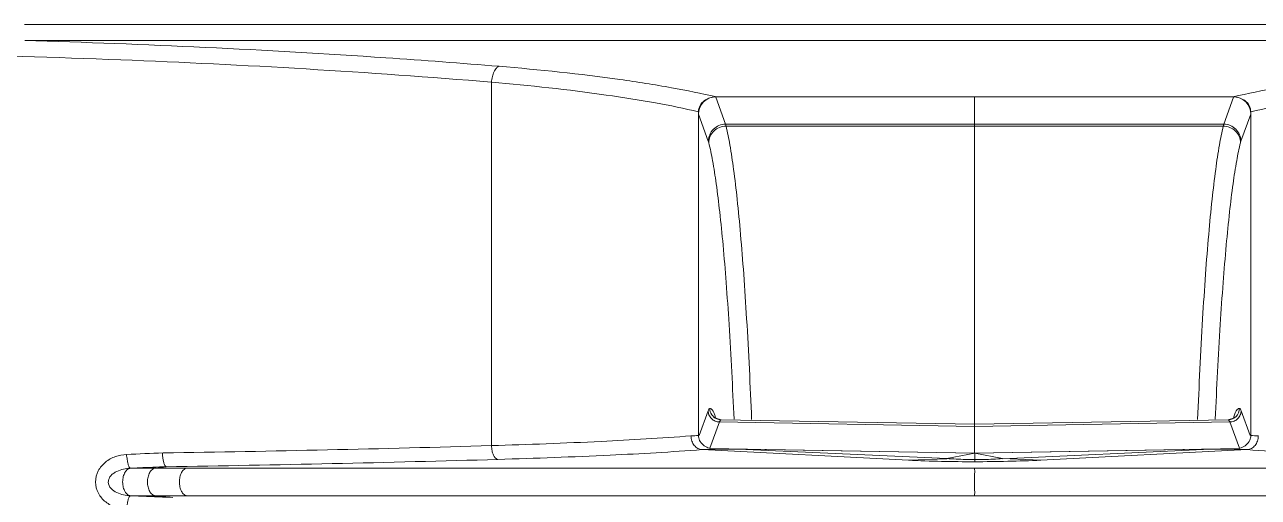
# Model space of a CAD drawing. Header units: millimetres. Extents: x 0 to 2524, y 0 to 1785.
# Drawn here: x 537.8 to 591.4, y 1289.3 to 1309.9 of the extents above; entities that cross this region are included whole.
import ezdxf

# ---------------------------------------------------------------- set-up
doc = ezdxf.new("R2010")
doc.units = ezdxf.units.MM
doc.header["$LTSCALE"] = 0.1
doc.layers.get('0').update_dxf_attribs({"lineweight": 13})

msp = doc.modelspace()

# ---------------------------------------------------------------- linework, layer by layer
for p, q in [((537.773, 1309.86), (620.356, 1309.86)), ((620.354, 1309.169), (537.775, 1309.169)), ((558.064, 1307.356), (558.064, 1291.548)), ((567.807, 1306.717), (590.321, 1306.718)), ((567.808, 1306.713), (567.807, 1306.717)), ((568.237, 1305.531), (567.81, 1306.708)), ((590.292, 1306.718), (567.838, 1306.718)), ((579.064, 1305.067), (579.064, 1306.717)), ((589.891, 1305.531), (590.318, 1306.708)), ((590.32, 1306.713), (590.321, 1306.718)), ((567.064, 1306.072), (567.064, 1291.989)), ((567.064, 1291.923), (567.064, 1305.964)), ((567.064, 1305.964), (567.489, 1304.793)), ((591.064, 1305.964), (590.639, 1304.793)), ((591.065, 1291.924), (591.064, 1305.964)), ((591.065, 1291.989), (591.065, 1306.072)), ((568.237, 1305.531), (589.891, 1305.531)), ((568.257, 1305.45), (589.87, 1305.451)), ((579.064, 1292.477), (579.064, 1305.067)), ((567.481, 1293.069), (567.085, 1291.982)), ((590.647, 1293.069), (591.043, 1291.982)), ((567.557, 1291.44), (567.971, 1292.577)), ((567.971, 1292.577), (579.064, 1292.383)), ((568.044, 1292.669), (568.047, 1292.669)), ((579.064, 1292.477), (568.044, 1292.669)), ((568.052, 1292.669), (568.047, 1292.669)), ((579.064, 1292.477), (568.047, 1292.669)), ((590.081, 1292.669), (579.064, 1292.477)), ((579.064, 1292.477), (590.084, 1292.669)), ((590.157, 1292.577), (579.064, 1292.383)), ((579.064, 1292.383), (579.064, 1292.477)), ((579.064, 1291.217), (579.064, 1292.383)), ((590.309, 1292.744), (590.081, 1292.669)), ((590.084, 1292.669), (590.081, 1292.669)), ((590.571, 1291.439), (590.157, 1292.577)), ((576.187, 1290.91), (567.219, 1291.374)), ((579.064, 1291.217), (567.55, 1291.421)), ((569.12, 1291.388), (567.765, 1291.392)), ((579.065, 1291.218), (569.12, 1291.388)), ((577.853, 1290.986), (569.12, 1291.383)), ((577.853, 1290.986), (579.065, 1291.218)), ((579.064, 1291.217), (590.578, 1291.422)), ((589.009, 1291.388), (579.065, 1291.218)), ((579.065, 1291.218), (579.065, 1290.943)), ((580.276, 1290.986), (579.065, 1291.218)), ((580.277, 1290.973), (589.009, 1291.384)), ((581.942, 1290.91), (590.91, 1291.374)), ((589.009, 1291.384), (590.364, 1291.4)), ((543.449, 1290.567), (543.93, 1290.632)), ((577.852, 1290.973), (576.187, 1290.91)), ((579.065, 1290.939), (579.065, 1290.848)), ((580.276, 1290.986), (581.942, 1290.91)), ((542.372, 1290.567), (543.449, 1290.567)), ((579.065, 1290.567), (544.823, 1290.567)), ((613.306, 1290.567), (579.065, 1290.567)), ((542.376, 1289.369), (543.449, 1289.369)), ((544.218, 1289.299), (543.449, 1289.368)), ((544.823, 1289.369), (579.065, 1289.369)), ((579.065, 1289.369), (613.306, 1289.369))]:
    msp.add_line(p, q)
for points in [[(568.047, 1292.669), (567.818, 1292.745), (567.763, 1292.797)], [(590.339, 1292.742), (590.365, 1292.798), (590.309, 1292.744)]]:
    msp.add_lwpolyline(points)
for centre, radius, start, end in [((568.054, 1293.169), 0.5, 180.002, 246.6026), ((565.626, 1292.084), 2.29, 18.4592, 19.3726), ((590.075, 1293.168), 0.499, 271.0236, 315.5722), ((592.721, 1292.011), 2.521, 161.5243, 161.9153), ((590.074, 1293.169), 0.501, 315.5699, 359.9866), ((561.256, 1410.21), 118.364, 272.65336, 272.81259), ((596.872, 1410.187), 118.341, 267.1872, 267.34713), ((528.36, 2305.935), 1014.822, 270.871433, 271.677308), ((561, 1427.69), 136.458, 272.61213, 272.84192), ((596.383, 1411.909), 120.659, 267.14038, 267.40025), ((527.144, 2378.42), 1087.919, 270.884096, 271.643475), ((578.977, 1353.995), 63.147, 267.46749, 270.07898), ((578.741, 1373.168), 82.32, 270.22523, 272.2284), ((544.361, 1877.585), 587.018, 269.910953, 270.045083), ((544.361, 702.712), 586.657, 89.954876, 90.089088)]:
    msp.add_arc(centre, radius, start, end)
for centre, major_axis, start_param, end_param in [((567.815, 1305.955), (-0.26, 0.718), -0.342487, 1.216997), ((590.313, 1305.956), (0.26, 0.718), 5.066189, 6.625673)]:
    msp.add_ellipse(centre, major_axis=major_axis, ratio=0.982516, start_param=start_param, end_param=end_param)
for points, knots in [([(558.394, 1308.048), (556.752, 1308.184), (549.888, 1308.699), (543.009, 1309.018), (537.775, 1309.169)], [0, 0, 0, 0, 0.239359, 1, 1, 1, 1]), ([(524.797, 1308.662), (530.515, 1308.662), (541.616, 1308.453), (552.701, 1307.805), (558.064, 1307.356)], [0, 0, 0, 0, 0.515123, 1, 1, 1, 1]), ([(558.394, 1308.048), (558.349, 1308.035), (558.258, 1307.965), (558.162, 1307.806), (558.093, 1307.596), (558.07, 1307.438), (558.064, 1307.356)], [0, 0, 0, 0, 0.174969, 0.407218, 0.690468, 1, 1, 1, 1]), ([(567.838, 1306.718), (567.193, 1306.868), (565.801, 1307.147), (562.658, 1307.64), (560.15, 1307.902), (558.394, 1308.048)], [0, 0, 0, 0, 0.207932, 0.446152, 1, 1, 1, 1]), ([(590.292, 1306.718), (590.936, 1306.868), (592.328, 1307.147), (595.471, 1307.64), (597.979, 1307.902), (599.735, 1308.048)], [0, 0, 0, 0, 0.207938, 0.446113, 1, 1, 1, 1]), ([(558.064, 1307.356), (559.73, 1307.214), (562.114, 1306.959), (565.109, 1306.484), (566.444, 1306.216), (567.064, 1306.072)], [0, 0, 0, 0, 0.551239, 0.790053, 1, 1, 1, 1]), ([(591.065, 1306.072), (591.685, 1306.216), (593.019, 1306.484), (596.015, 1306.959), (598.399, 1307.214), (600.065, 1307.356)], [0, 0, 0, 0, 0.209944, 0.448756, 1, 1, 1, 1]), ([(567.837, 1306.718), (567.744, 1306.718), (567.557, 1306.692), (567.302, 1306.567), (567.111, 1306.353), (567.064, 1306.164), (567.064, 1306.072)], [0, 0, 0, 0, 0.250311, 0.500628, 0.750548, 1, 1, 1, 1]), ([(590.292, 1306.718), (590.385, 1306.718), (590.571, 1306.691), (590.827, 1306.567), (591.017, 1306.352), (591.065, 1306.164), (591.065, 1306.072)], [0, 0, 0, 0, 0.250389, 0.500844, 0.750526, 1, 1, 1, 1]), ([(567.489, 1304.793), (567.49, 1304.888), (567.531, 1305.082), (567.698, 1305.326), (567.945, 1305.49), (568.14, 1305.53), (568.237, 1305.531)], [0, 0, 0, 0, 0.248105, 0.497815, 0.748798, 1, 1, 1, 1]), ([(567.509, 1304.724), (567.511, 1304.817), (567.553, 1305.008), (567.72, 1305.247), (567.967, 1305.408), (568.161, 1305.448), (568.257, 1305.45)], [0, 0, 0, 0, 0.246063, 0.495166, 0.74708, 1, 1, 1, 1]), ([(568.257, 1305.45), (568.256, 1305.458), (568.25, 1305.485), (568.243, 1305.512), (568.237, 1305.531)], [0, 0, 0, 0, 0.280731, 1, 1, 1, 1]), ([(568.257, 1305.45), (568.324, 1305.179), (568.446, 1304.552), (568.604, 1303.488), (568.756, 1302.19), (568.901, 1300.668), (569.036, 1298.937), (569.211, 1296.253), (569.312, 1294.146), (569.371, 1292.684)], [0, 0, 0, 0, 0.06532, 0.149353, 0.251493, 0.370953, 0.506745, 0.657729, 1, 1, 1, 1]), ([(589.87, 1305.451), (589.804, 1305.179), (589.682, 1304.552), (589.524, 1303.488), (589.372, 1302.19), (589.227, 1300.669), (589.091, 1298.937), (588.917, 1296.253), (588.816, 1294.146), (588.757, 1292.684)], [0, 0, 0, 0, 0.06532, 0.149353, 0.251493, 0.370954, 0.506746, 0.657729, 1, 1, 1, 1]), ([(589.87, 1305.451), (589.872, 1305.458), (589.878, 1305.485), (589.885, 1305.512), (589.891, 1305.531)], [0, 0, 0, 0, 0.28073, 1, 1, 1, 1]), ([(590.619, 1304.724), (590.617, 1304.818), (590.575, 1305.008), (590.407, 1305.247), (590.161, 1305.409), (589.967, 1305.449), (589.87, 1305.45)], [0, 0, 0, 0, 0.246063, 0.495166, 0.747081, 1, 1, 1, 1]), ([(590.639, 1304.793), (590.638, 1304.889), (590.597, 1305.082), (590.43, 1305.326), (590.183, 1305.49), (589.988, 1305.53), (589.891, 1305.531)], [0, 0, 0, 0, 0.248105, 0.497815, 0.748798, 1, 1, 1, 1]), ([(567.489, 1304.793), (567.49, 1304.788), (567.498, 1304.765), (567.504, 1304.742), (567.509, 1304.724)], [0, 0, 0, 0, 0.220108, 1, 1, 1, 1]), ([(567.509, 1304.724), (567.573, 1304.467), (567.693, 1303.873), (567.848, 1302.867), (567.997, 1301.643), (568.139, 1300.21), (568.273, 1298.58), (568.445, 1296.053), (568.546, 1294.07), (568.605, 1292.693)], [0, 0, 0, 0, 0.065828, 0.150102, 0.252333, 0.371735, 0.50736, 0.658122, 1, 1, 1, 1]), ([(590.619, 1304.724), (590.554, 1304.467), (590.435, 1303.873), (590.28, 1302.868), (590.131, 1301.644), (589.989, 1300.211), (589.855, 1298.58), (589.683, 1296.054), (589.582, 1294.07), (589.523, 1292.693)], [0, 0, 0, 0, 0.065829, 0.150103, 0.252334, 0.371736, 0.507361, 0.658122, 1, 1, 1, 1]), ([(590.639, 1304.793), (590.637, 1304.788), (590.63, 1304.766), (590.623, 1304.742), (590.619, 1304.724)], [0, 0, 0, 0, 0.220109, 1, 1, 1, 1]), ([(567.554, 1293.169), (567.539, 1293.168), (567.517, 1293.146), (567.497, 1293.11), (567.486, 1293.084), (567.481, 1293.069)], [0, 0, 0, 0, 0.348903, 0.63167, 1, 1, 1, 1]), ([(567.481, 1293.069), (567.482, 1293.008), (567.508, 1292.881), (567.617, 1292.716), (567.782, 1292.606), (567.91, 1292.578), (567.971, 1292.577)], [0, 0, 0, 0, 0.239035, 0.49841, 0.758818, 1, 1, 1, 1]), ([(567.554, 1293.169), (567.601, 1293.169), (567.658, 1293.112), (567.702, 1293.041), (567.744, 1292.959), (567.77, 1292.892), (567.787, 1292.843)], [0, 0, 0, 0, 0.342951, 0.474106, 0.626801, 1, 1, 1, 1]), ([(590.647, 1293.069), (590.646, 1293.009), (590.621, 1292.881), (590.511, 1292.716), (590.346, 1292.606), (590.218, 1292.579), (590.157, 1292.577)], [0, 0, 0, 0, 0.239035, 0.49841, 0.758818, 1, 1, 1, 1]), ([(590.574, 1293.169), (590.524, 1293.17), (590.465, 1293.106), (590.419, 1293.028), (590.375, 1292.938), (590.348, 1292.863), (590.33, 1292.81)], [0, 0, 0, 0, 0.337529, 0.469134, 0.622924, 1, 1, 1, 1]), ([(590.574, 1293.169), (590.589, 1293.169), (590.612, 1293.146), (590.631, 1293.11), (590.642, 1293.084), (590.647, 1293.069)], [0, 0, 0, 0, 0.348925, 0.631686, 1, 1, 1, 1]), ([(567.971, 1292.577), (567.977, 1292.59), (567.987, 1292.614), (568.007, 1292.648), (568.03, 1292.669), (568.044, 1292.669)], [0, 0, 0, 0, 0.361691, 0.641857, 1, 1, 1, 1]), ([(590.157, 1292.577), (590.152, 1292.591), (590.141, 1292.615), (590.121, 1292.649), (590.099, 1292.669), (590.084, 1292.669)], [0, 0, 0, 0, 0.361676, 0.641837, 1, 1, 1, 1]), ([(566.736, 1291.974), (565.435, 1291.872), (562.545, 1291.705), (559.653, 1291.596), (558.064, 1291.548)], [0, 0, 0, 0, 0.45077, 1, 1, 1, 1]), ([(567.219, 1291.374), (567.155, 1291.377), (567.023, 1291.414), (566.866, 1291.553), (566.763, 1291.748), (566.737, 1291.897), (566.735, 1291.974)], [0, 0, 0, 0, 0.227241, 0.46859, 0.728501, 1, 1, 1, 1]), ([(567.474, 1291.456), (567.397, 1291.486), (567.251, 1291.569), (567.146, 1291.703), (567.111, 1291.777)], [0, 0, 0, 0, 0.500445, 1, 1, 1, 1]), ([(591.02, 1291.783), (590.985, 1291.707), (590.879, 1291.57), (590.731, 1291.486), (590.653, 1291.455)], [0, 0, 0, 0, 0.499526, 1, 1, 1, 1]), ([(590.91, 1291.374), (590.974, 1291.377), (591.106, 1291.414), (591.263, 1291.553), (591.366, 1291.748), (591.392, 1291.897), (591.394, 1291.974)], [0, 0, 0, 0, 0.227228, 0.468594, 0.728493, 1, 1, 1, 1]), ([(542.21, 1288.769), (542.047, 1288.777), (541.72, 1288.837), (541.277, 1289.073), (540.943, 1289.46), (540.81, 1289.963), (540.938, 1290.467), (541.269, 1290.856), (541.71, 1291.095), (542.038, 1291.157), (542.201, 1291.166)], [0, 0, 0, 0, 0.123702, 0.248135, 0.373626, 0.49996, 0.626309, 0.75183, 0.876286, 1, 1, 1, 1]), ([(542.372, 1290.567), (542.348, 1290.571), (542.304, 1290.642), (542.261, 1290.763), (542.228, 1290.952), (542.209, 1291.091), (542.201, 1291.166)], [0, 0, 0, 0, 0.114481, 0.336107, 0.644234, 1, 1, 1, 1]), ([(543.93, 1290.631), (543.903, 1290.636), (543.85, 1290.703), (543.787, 1290.901), (543.768, 1291.092), (543.765, 1291.231)], [0, 0, 0, 0, 0.127755, 0.349061, 1, 1, 1, 1]), ([(558.344, 1290.949), (558.255, 1290.958), (558.144, 1291.116), (558.083, 1291.33), (558.066, 1291.474), (558.064, 1291.548)], [0, 0, 0, 0, 0.385942, 0.67618, 1, 1, 1, 1]), ([(558.346, 1290.949), (559.973, 1290.997), (562.932, 1291.105), (565.889, 1291.273), (567.219, 1291.374)], [0, 0, 0, 0, 0.549541, 1, 1, 1, 1]), ([(590.91, 1291.374), (592.24, 1291.273), (595.197, 1291.105), (598.157, 1290.997), (599.783, 1290.949)], [0, 0, 0, 0, 0.45046, 1, 1, 1, 1]), ([(542.372, 1290.567), (542.503, 1290.572), (543.022, 1290.595), (543.541, 1290.619), (543.93, 1290.63)], [0, 0, 0, 0, 0.251297, 1, 1, 1, 1]), ([(579.065, 1290.943), (578.932, 1290.945), (578.527, 1290.95), (578.123, 1290.967), (577.853, 1290.986)], [0, 0, 0, 0, 0.328709, 1, 1, 1, 1]), ([(579.065, 1290.939), (579.197, 1290.94), (579.602, 1290.945), (580.006, 1290.964), (580.276, 1290.986)], [0, 0, 0, 0, 0.328651, 1, 1, 1, 1]), ([(542.372, 1290.567), (542.27, 1290.563), (542.065, 1290.538), (541.819, 1290.456), (541.641, 1290.352), (541.523, 1290.251), (541.434, 1290.121), (541.386, 1289.915), (541.513, 1289.663), (541.775, 1289.495), (542.068, 1289.396), (542.274, 1289.372), (542.376, 1289.369)], [0, 0, 0, 0, 0.125233, 0.250256, 0.312828, 0.375641, 0.438425, 0.5014, 0.625034, 0.749698, 0.87469, 1, 1, 1, 1]), ([(542.376, 1289.369), (542.33, 1289.373), (542.231, 1289.414), (542.122, 1289.551), (542.051, 1289.742), (542.025, 1289.967), (542.05, 1290.192), (542.122, 1290.383), (542.229, 1290.519), (542.327, 1290.562), (542.372, 1290.567)], [0, 0, 0, 0, 0.093785, 0.205577, 0.343431, 0.500702, 0.658048, 0.796117, 0.907693, 1, 1, 1, 1]), ([(543.449, 1289.369), (543.404, 1289.373), (543.304, 1289.418), (543.196, 1289.561), (543.128, 1289.753), (543.106, 1289.968), (543.128, 1290.182), (543.196, 1290.374), (543.304, 1290.517), (543.404, 1290.563), (543.449, 1290.567)], [0, 0, 0, 0, 0.091598, 0.211061, 0.354283, 0.5, 0.645717, 0.788939, 0.908402, 1, 1, 1, 1]), ([(544.823, 1289.369), (544.78, 1289.373), (544.682, 1289.419), (544.579, 1289.562), (544.514, 1289.754), (544.492, 1289.968), (544.514, 1290.182), (544.579, 1290.373), (544.682, 1290.516), (544.78, 1290.563), (544.823, 1290.567)], [0, 0, 0, 0, 0.089758, 0.20873, 0.352828, 0.5, 0.647172, 0.79127, 0.910242, 1, 1, 1, 1]), ([(579.065, 1289.369), (579.063, 1289.387), (579.067, 1289.449), (579.064, 1289.575), (579.065, 1289.757), (579.064, 1289.968), (579.065, 1290.179), (579.064, 1290.361), (579.067, 1290.486), (579.062, 1290.549), (579.065, 1290.567)], [0, 0, 0, 0, 0.04575, 0.156121, 0.315044, 0.500201, 0.685362, 0.844145, 0.954306, 1, 1, 1, 1]), ([(542.376, 1289.369), (542.351, 1289.365), (542.302, 1289.297), (542.263, 1289.171), (542.225, 1288.985), (542.213, 1288.845), (542.21, 1288.77)], [0, 0, 0, 0, 0.118475, 0.338595, 0.645808, 1, 1, 1, 1]), ([(544.218, 1289.299), (544.066, 1289.302), (543.451, 1289.318), (542.838, 1289.348), (542.376, 1289.369)], [0, 0, 0, 0, 0.248192, 1, 1, 1, 1])]:
    msp.add_open_spline(points, degree=3, knots=knots)
for points in [[(568.044, 1292.669), (567.98, 1292.67), (567.915, 1292.684), (567.855, 1292.71)], [(567.111, 1291.777), (567.081, 1291.843), (567.064, 1291.917), (567.064, 1291.989)], [(591.065, 1291.989), (591.065, 1291.919), (591.048, 1291.847), (591.02, 1291.783)], [(543.794, 1291.231), (543.263, 1291.214), (542.732, 1291.19), (542.201, 1291.166)], [(567.765, 1291.399), (567.666, 1291.4), (567.566, 1291.42), (567.474, 1291.456)], [(590.653, 1291.455), (590.562, 1291.42), (590.462, 1291.4), (590.364, 1291.399)]]:
    msp.add_open_spline(points, degree=3)

doc.saveas('drawing.dxf')
